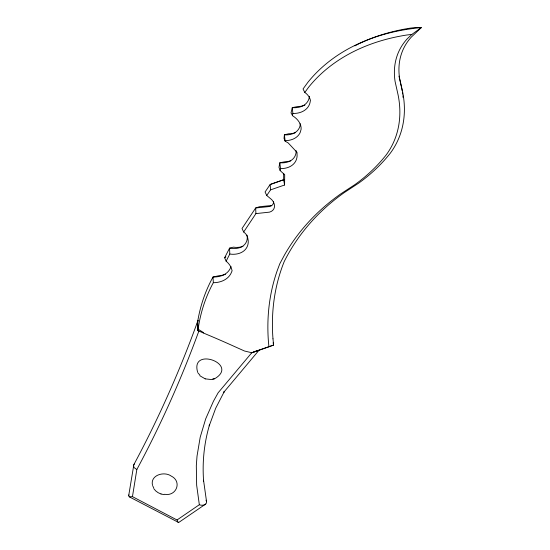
<?xml version="1.0" encoding="UTF-8"?>
<svg xmlns="http://www.w3.org/2000/svg" width="550" height="550" viewBox="0 0 550 550"><rect width="100%" height="100%" fill="white"/><g stroke="black" fill="none" stroke-linecap="round" stroke-linejoin="round"><path stroke-width="0.82" d="M257.345 350.529L251.776 352.736L244.516 351.017L233.736 346.177A282.329 79.626 22.5 0 0 207.708 334.833L197.938 330.653L198.103 329.34A260.631 187.165 27.4 0 1 212.107 284.969L213.331 282.707L215.215 282.638A28.346 20.357 27.4 0 0 230.979 273.412L232.114 270.779L231.502 268.599A15.792 11.337 27.4 0 0 227.006 261.951L226.119 261.188L229.797 254.031L232.018 254.272A21.849 15.689 27.4 0 0 248.215 240.659L247.768 238.04A9.762 7.006 27.4 0 0 243.691 231.997L255.915 213.606L269.521 212.135A11.213 8.051 27.4 0 0 271.741 199.657L266.75 195.491L270.559 189.874L284.591 185.006L283.635 179.809L283.697 173.339M284.591 185.006L284.701 174.79L280.122 170.541L278.967 167.31L279.833 162.766L285.395 161.686A23.128 16.61 27.4 0 0 290.723 160.847M197.938 330.653L197.773 321.069L198.33 320.396M280.122 170.541L280.507 168.541L281.827 168.575A23.128 16.61 27.4 0 0 297.096 156.111L297.014 152.371L288.228 142.966L285.147 141.144L284.398 134.833L288.771 133.746A23.402 16.809 27.4 0 0 295.171 132.784M197.395 323.462L197.89 320.306A263.539 189.255 27.4 0 1 211.31 280.191L213.015 277.028L218.783 275.749A28.346 20.357 27.4 0 0 225.5 274.278M205.659 504.068L178.674 522.5L129.25 496.815L128.686 495.708L133.849 464.633C158.647 418.433 179.981 370.391 197.773 321.069L197.264 323.661L198.021 329.601M129.25 496.815L132.454 496.636L136.826 469.549A2052.724 1474.11 27.4 0 0 198.859 331.059L197.911 330.584M309.43 96.346L309.018 98.512A21.553 15.482 27.4 0 1 295.02 107.724L292.27 107.649L291.019 112.908L292.724 115.858A15.799 11.344 27.4 0 1 301.104 129.339L300.094 132.729A23.402 16.809 27.4 0 1 285.216 140.635L285.196 140.635M292.346 115.651L292.882 113.424L292.27 107.649L297.619 106.569A24.468 17.572 27.4 0 0 304.913 105.167M128.686 495.708L128.968 494.876M231.041 266.626L230.175 268.634A25.431 18.26 27.4 0 1 216.026 276.911L213.015 277.028L213.331 282.707M226.119 261.188L224.627 257.751L229.57 248.146L233.365 247.143L235.593 247.383A21.849 15.689 27.4 0 0 242.99 246.414M292.882 113.424L294.044 113.458A24.468 17.572 27.4 0 0 309.932 103.001L310.461 100.238L309.732 98.209A12.43 8.924 27.4 0 0 305.958 93.328L304.803 92.455L308.55 87.306A229.316 164.677 27.4 0 1 406.539 35.049L411.895 34.389L421.314 27.603L415.47 27.5L410.107 28.16A229.316 164.677 27.4 0 0 359.411 43.594M133.849 464.633L134.475 463.788M203.287 332.949L203.562 332.613L198.165 329.216M251.776 352.736L218.137 392.783L213.441 401.252L205.693 418.853L200.2 437.209L197.024 456.129L196.316 465.747L196.653 485.183L199.341 504.735L177.031 519.984L132.454 496.636M272.986 338.807L273.584 345.056L259.105 350.109L223.657 392.404L224.269 391.586L215.696 408.231L209.199 425.872L209.495 424.937C204.119 443.087 202.187 462.206 203.61 481.078L203.548 480.226L206.498 501.263M411.895 34.389L407.337 38.713A92.208 66.22 27.4 0 0 395.086 81.483L398.152 95.198A133.581 95.927 27.4 0 1 385.825 155.409L384.402 157.142A273.433 196.357 27.4 0 1 354.75 184.718L340.574 194.006A347.971 249.886 27.4 0 0 284.646 254.712L279.785 263.787L277.269 270.483A306.336 219.986 27.4 0 0 268.448 341.784L268.929 346.796L251.714 352.804M224.627 257.751L225.892 256.891M215.091 378.482C239.25 363.804 189.977 346.342 197.656 372.219M259.181 350.116L253.22 352.282M268.929 346.796L273.584 345.056L273.123 342.849M284.268 179.472L270.16 184.484L265.066 191.998L266.75 195.491M283.635 179.809L270.16 184.484L270.559 189.874M212.802 378.991L214.328 378.654M214.562 378.874L211.427 379.555L205.198 378.854M271.631 205.514L259.483 206.718L255.661 207.989L242.014 228.525L243.691 231.997M164.567 494.264C176.296 496.657 182.394 481.525 171.201 476.059C164.141 470.972 149.875 475.124 152.536 485.402M160.992 493.976L164.113 494.663M136.826 469.549L133.98 467.5L133.547 465.575M205.226 378.868L199.897 375.774M153.821 488.689L155.691 490.896L158.146 492.704L161.019 493.989M178.166 522.438L177.031 519.984M197.959 372.866L199.918 375.183M304.803 92.455L303.036 88.976L307.918 82.266A232.244 166.781 27.4 0 1 421.314 27.603L411.476 36.946A89.292 64.123 27.4 0 0 399.609 78.361L402.655 91.994A136.489 98.017 27.4 0 1 390.06 153.519L388.589 155.313A276.299 198.419 27.4 0 1 358.627 183.171L344.444 192.466A345.173 247.878 27.4 0 0 284.192 261.614A303.559 217.992 27.4 0 0 272.979 338.807M152.838 486.049L153.752 487.987M285.147 141.144L284.027 138.407L284.398 134.833L286.254 134.901A20.488 14.712 27.4 0 0 299.276 127.978L299.867 126.493A12.877 9.247 27.4 0 0 300.128 123.674M398.977 76.113L401.72 88.309A133.581 95.927 27.4 0 1 402.181 90.812M246.964 235.146L247.239 236.741A18.927 13.592 27.4 0 1 233.207 248.538L229.57 248.146L229.797 254.031M280.507 168.541L279.833 162.766L282.776 162.841A20.212 14.513 27.4 0 0 296.12 151.944L296.093 150.583M255.915 213.606L255.661 207.989L269.844 206.491A8.291 5.954 27.4 0 0 273.549 201.719M206.037 500.239A5.569 3.822 14.5 0 1 205.219 504.405A5.569 3.822 14.5 0 1 199.341 504.735M354.894 45.856A229.316 164.677 27.4 0 1 358.648 43.959M402.449 92.483A133.581 95.927 27.4 0 1 402.683 94.139M402.889 95.796A133.581 95.927 27.4 0 1 403.061 97.446"/></g></svg>
